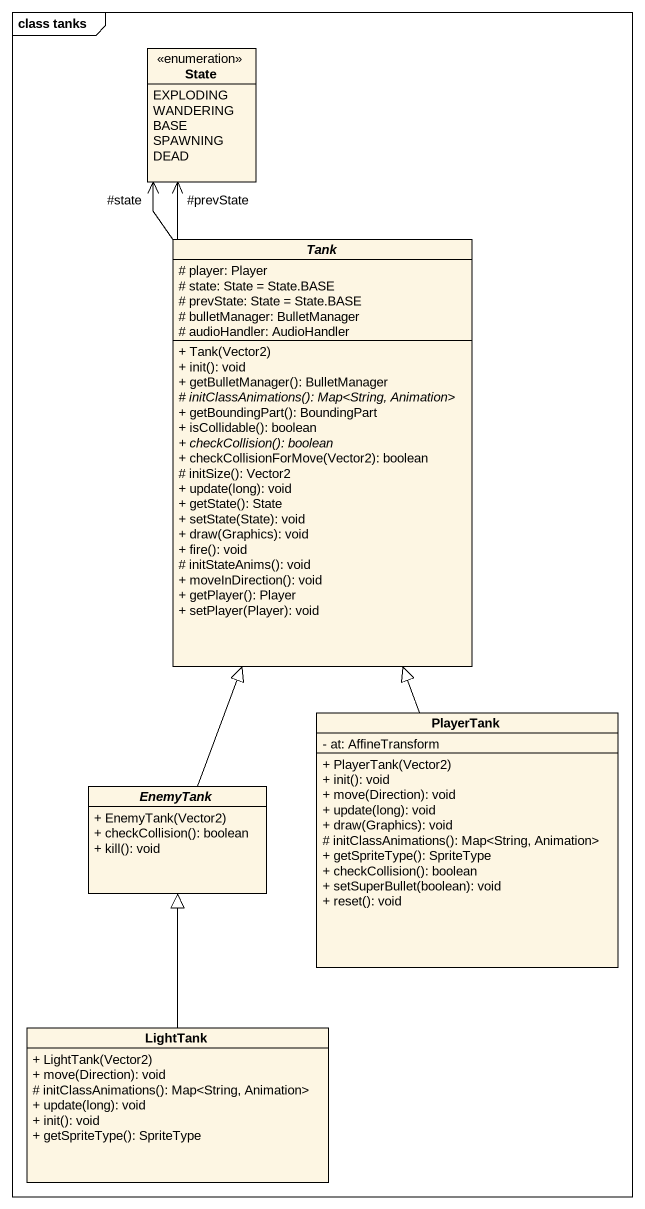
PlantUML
@startuml
mainframe class tanks
hide circle
hide empty members
skinparam classAttributeIconSize 0
enum "State" as State_ {
  EXPLODING
  WANDERING
  BASE
  SPAWNING
  DEAD
}
abstract class Tank {
  # player: Player
  # state: State = State.BASE
  # prevState: State = State.BASE
  # bulletManager: BulletManager
  # audioHandler: AudioHandler
  + Tank(Vector2)
  + init(): void
  + getBulletManager(): BulletManager
  {abstract} # initClassAnimations(): Map<String, Animation>
  + getBoundingPart(): BoundingPart
  + isCollidable(): boolean
  {abstract} + checkCollision(): boolean
  + checkCollisionForMove(Vector2): boolean
  # initSize(): Vector2
  + update(long): void
  + getState(): State
  + setState(State): void
  + draw(Graphics): void
  + fire(): void
  # initStateAnims(): void
  + moveInDirection(): void
  + getPlayer(): Player
  + setPlayer(Player): void
}
class PlayerTank {
  - at: AffineTransform
  + PlayerTank(Vector2)
  + init(): void
  + move(Direction): void
  + update(long): void
  + draw(Graphics): void
  # initClassAnimations(): Map<String, Animation>
  + getSpriteType(): SpriteType
  + checkCollision(): boolean
  + setSuperBullet(boolean): void
  + reset(): void
}
abstract class EnemyTank {
  + EnemyTank(Vector2)
  + checkCollision(): boolean
  + kill(): void
}
class LightTank {
  + LightTank(Vector2)
  + move(Direction): void
  # initClassAnimations(): Map<String, Animation>
  + update(long): void
  + init(): void
  + getSpriteType(): SpriteType
}
Tank -up-> "#prevState" State_
Tank -up-> "#state" State_
PlayerTank -up-|> Tank
EnemyTank -up-|> Tank
LightTank -up-|> EnemyTank
@enduml
